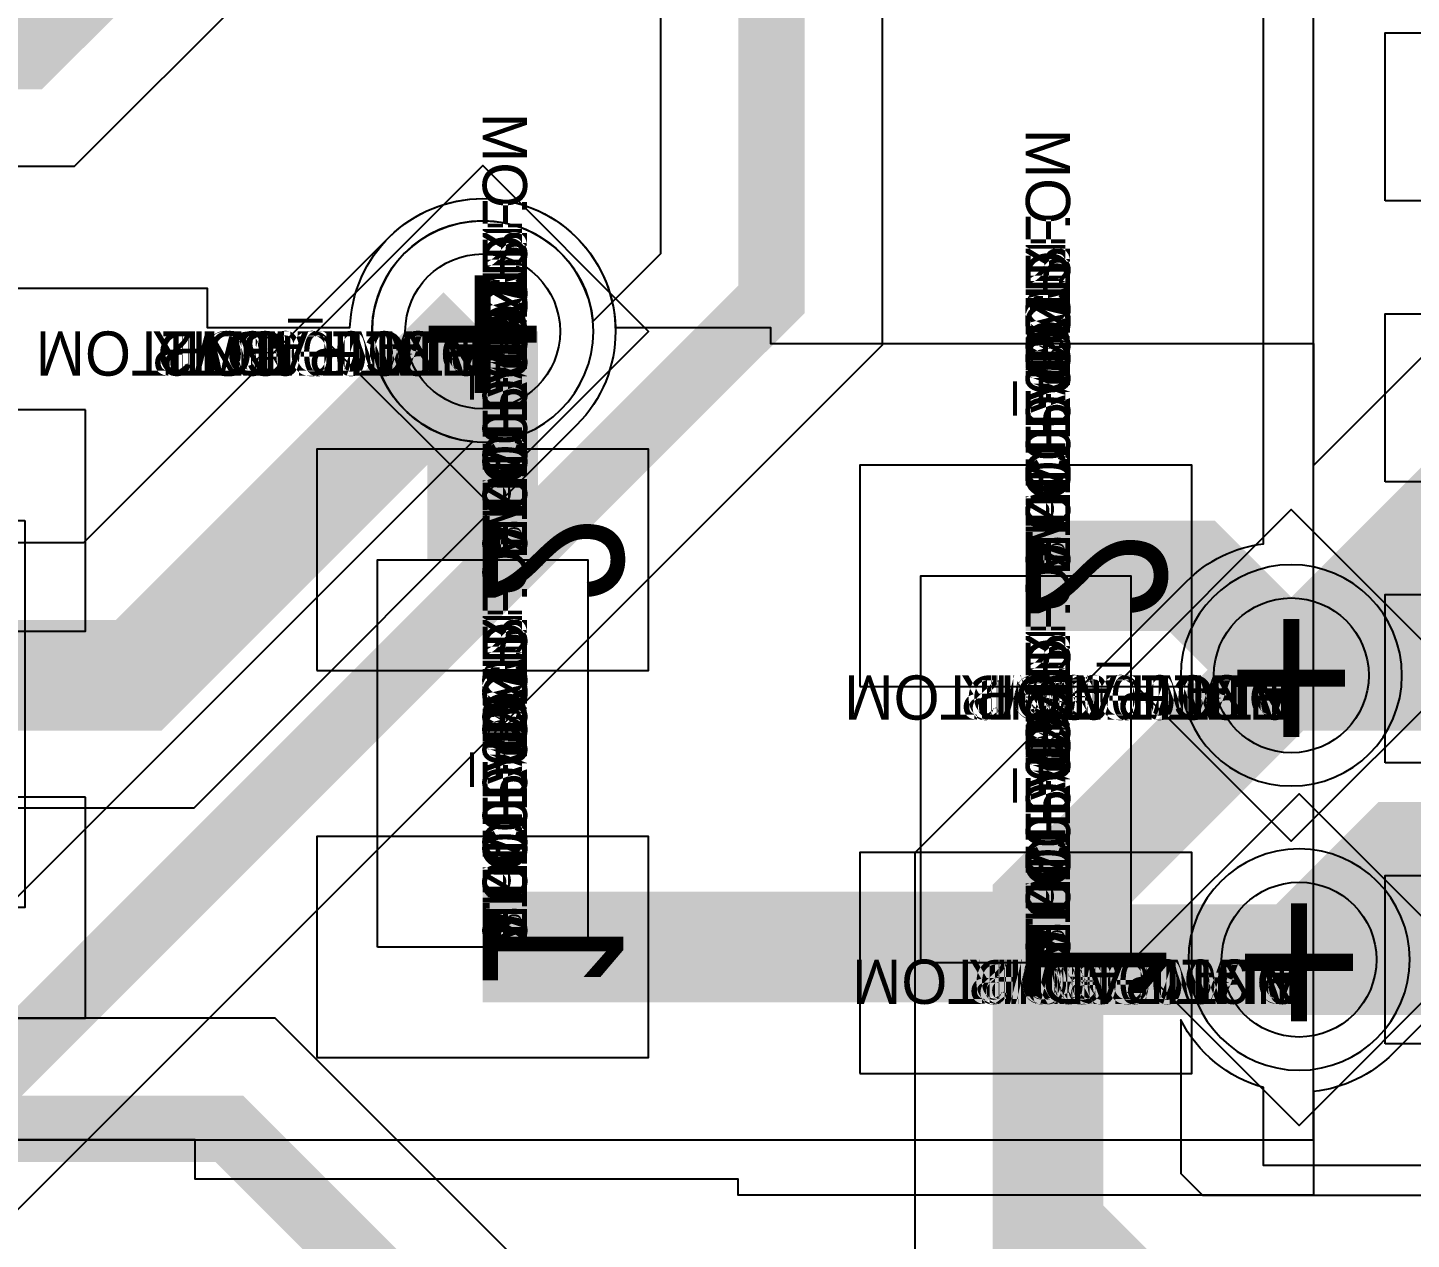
# Model space of a CAD drawing. Extents: x 0 to 323, y 0 to 320.
# Drawn here: x 121.5 to 127.76, y 182.36 to 187.83 of the extents above; entities that cross this region are included whole.
import ezdxf
from ezdxf.enums import TextEntityAlignment as Align

# ---------------------------------------------------------------- set-up
doc = ezdxf.new("R2010")
doc.units = 0
doc.header["$MEASUREMENT"] = 0
doc.layers.get('0').update_dxf_attribs({"linetype": 'CONTINUOUS'})
for name, color, linetype in [('CDN_FIGURES', 7, 'CONTINUOUS'), ('ETCH_BOTTOM', 7, 'CONTINUOUS'), ('ETCH_GND', 3, 'CONTINUOUS'), ('ETCH_INT1', 4, 'CONTINUOUS'), ('ETCH_INT2', 5, 'CONTINUOUS'), ('ETCH_PWR', 6, 'CONTINUOUS'), ('ETCH_TOP', 2, 'CONTINUOUS'), ('MANUFACTURING_NCLEGEND-1-6', 8, 'CONTINUOUS'), ('PACKAGE_GEOMETRY_ASSEMBLY_TOP', 11, 'CONTINUOUS'), ('PACKAGE_GEOMETRY_PIN_NUMBER', 9, 'CONTINUOUS')]:
    doc.layers.add(name, color=color, linetype=linetype)

# ---------------------------------------------------------------- blocks, each defined once
blk = doc.blocks.new('PAD_INFO')
for tag in ['SHAPE_TYPE', 'PAD_HEIGHT', 'PAD_LAYER', 'PAD_TYPE', 'PAD_WIDTH']:
    blk.add_attdef(tag, (0, 0), '', height=0.2)
at = {"flags": 2}
blk.add_attdef('CDN_TYPE', (0, 0), '', height=0.2, dxfattribs=at)
blk = doc.blocks.new('DRILL_INFO')
at = {"flags": 2}
blk.add_attdef('CDN_TYPE', (0, 0), '', height=0.2, dxfattribs=at)
for tag in ['FSHAPE', 'FCHAR', 'DRILL_HEIGHT', 'DIAMETER', 'PLATED', 'DRILL_WIDTH']:
    blk.add_attdef(tag, (0, 0), '', height=0.2)
blk = doc.blocks.new('VIA0700X0300')
at = {"layer": 'ETCH_BOTTOM'}
blk.add_circle((0, 0), 0.35, dxfattribs=at)
at = {"layer": 'ETCH_GND'}
blk.add_circle((0, 0), 0.35, dxfattribs=at)
at = {"layer": 'ETCH_INT1'}
blk.add_circle((0, 0), 0.35, dxfattribs=at)
at = {"layer": 'ETCH_INT2'}
blk.add_circle((0, 0), 0.35, dxfattribs=at)
at = {"layer": 'ETCH_PWR'}
blk.add_circle((0, 0), 0.35, dxfattribs=at)
at = {"layer": 'ETCH_TOP'}
blk.add_circle((0, 0), 0.35, dxfattribs=at)
ref = blk.add_blockref('PAD_INFO', (0, 0))
ref.add_attrib('PAD_LAYER', 'ETCH_TOP', (0, 0), dxfattribs={"height": 0.2})
ref.add_attrib('SHAPE_TYPE', 'NULL', (0, 0), dxfattribs={"height": 0.2})
ref.add_attrib('PAD_TYPE', 'ANTIPAD', (0, 0), dxfattribs={"height": 0.2})
ref.add_attrib('PAD_WIDTH', '0.000000', (0, 0), dxfattribs={"height": 0.2})
ref.add_attrib('PAD_HEIGHT', '0.000000', (0, 0), dxfattribs={"height": 0.2})
ref = blk.add_blockref('PAD_INFO', (0, 0))
ref.add_attrib('PAD_LAYER', 'ETCH_GND', (0, 0), dxfattribs={"height": 0.2})
ref.add_attrib('SHAPE_TYPE', 'NULL', (0, 0), dxfattribs={"height": 0.2})
ref.add_attrib('PAD_TYPE', 'ANTIPAD', (0, 0), dxfattribs={"height": 0.2})
ref.add_attrib('PAD_WIDTH', '0.000000', (0, 0), dxfattribs={"height": 0.2})
ref.add_attrib('PAD_HEIGHT', '0.000000', (0, 0), dxfattribs={"height": 0.2})
ref = blk.add_blockref('PAD_INFO', (0, 0))
ref.add_attrib('PAD_LAYER', 'ETCH_INT1', (0, 0), dxfattribs={"height": 0.2})
ref.add_attrib('SHAPE_TYPE', 'NULL', (0, 0), dxfattribs={"height": 0.2})
ref.add_attrib('PAD_TYPE', 'ANTIPAD', (0, 0), dxfattribs={"height": 0.2})
ref.add_attrib('PAD_WIDTH', '0.000000', (0, 0), dxfattribs={"height": 0.2})
ref.add_attrib('PAD_HEIGHT', '0.000000', (0, 0), dxfattribs={"height": 0.2})
ref = blk.add_blockref('PAD_INFO', (0, 0))
ref.add_attrib('PAD_LAYER', 'ETCH_INT2', (0, 0), dxfattribs={"height": 0.2})
ref.add_attrib('SHAPE_TYPE', 'NULL', (0, 0), dxfattribs={"height": 0.2})
ref.add_attrib('PAD_TYPE', 'ANTIPAD', (0, 0), dxfattribs={"height": 0.2})
ref.add_attrib('PAD_WIDTH', '0.000000', (0, 0), dxfattribs={"height": 0.2})
ref.add_attrib('PAD_HEIGHT', '0.000000', (0, 0), dxfattribs={"height": 0.2})
ref = blk.add_blockref('PAD_INFO', (0, 0))
ref.add_attrib('PAD_LAYER', 'ETCH_PWR', (0, 0), dxfattribs={"height": 0.2})
ref.add_attrib('SHAPE_TYPE', 'NULL', (0, 0), dxfattribs={"height": 0.2})
ref.add_attrib('PAD_TYPE', 'ANTIPAD', (0, 0), dxfattribs={"height": 0.2})
ref.add_attrib('PAD_WIDTH', '0.000000', (0, 0), dxfattribs={"height": 0.2})
ref.add_attrib('PAD_HEIGHT', '0.000000', (0, 0), dxfattribs={"height": 0.2})
ref = blk.add_blockref('PAD_INFO', (0, 0))
ref.add_attrib('PAD_LAYER', 'ETCH_BOTTOM', (0, 0), dxfattribs={"height": 0.2})
ref.add_attrib('SHAPE_TYPE', 'NULL', (0, 0), dxfattribs={"height": 0.2})
ref.add_attrib('PAD_TYPE', 'ANTIPAD', (0, 0), dxfattribs={"height": 0.2})
ref.add_attrib('PAD_WIDTH', '0.000000', (0, 0), dxfattribs={"height": 0.2})
ref.add_attrib('PAD_HEIGHT', '0.000000', (0, 0), dxfattribs={"height": 0.2})
ref = blk.add_blockref('PAD_INFO', (0, 0))
ref.add_attrib('PAD_LAYER', 'ETCH_TOP', (0, 0), dxfattribs={"height": 0.2})
ref.add_attrib('SHAPE_TYPE', 'NULL', (0, 0), dxfattribs={"height": 0.2})
ref.add_attrib('PAD_TYPE', 'THERMAL', (0, 0), dxfattribs={"height": 0.2})
ref.add_attrib('PAD_WIDTH', '0.000000', (0, 0), dxfattribs={"height": 0.2})
ref.add_attrib('PAD_HEIGHT', '0.000000', (0, 0), dxfattribs={"height": 0.2})
ref = blk.add_blockref('PAD_INFO', (0, 0))
ref.add_attrib('PAD_LAYER', 'ETCH_GND', (0, 0), dxfattribs={"height": 0.2})
ref.add_attrib('SHAPE_TYPE', 'NULL', (0, 0), dxfattribs={"height": 0.2})
ref.add_attrib('PAD_TYPE', 'THERMAL', (0, 0), dxfattribs={"height": 0.2})
ref.add_attrib('PAD_WIDTH', '0.000000', (0, 0), dxfattribs={"height": 0.2})
ref.add_attrib('PAD_HEIGHT', '0.000000', (0, 0), dxfattribs={"height": 0.2})
ref = blk.add_blockref('PAD_INFO', (0, 0))
ref.add_attrib('PAD_LAYER', 'ETCH_INT1', (0, 0), dxfattribs={"height": 0.2})
ref.add_attrib('SHAPE_TYPE', 'NULL', (0, 0), dxfattribs={"height": 0.2})
ref.add_attrib('PAD_TYPE', 'THERMAL', (0, 0), dxfattribs={"height": 0.2})
ref.add_attrib('PAD_WIDTH', '0.000000', (0, 0), dxfattribs={"height": 0.2})
ref.add_attrib('PAD_HEIGHT', '0.000000', (0, 0), dxfattribs={"height": 0.2})
ref = blk.add_blockref('PAD_INFO', (0, 0))
ref.add_attrib('PAD_LAYER', 'ETCH_INT2', (0, 0), dxfattribs={"height": 0.2})
ref.add_attrib('SHAPE_TYPE', 'NULL', (0, 0), dxfattribs={"height": 0.2})
ref.add_attrib('PAD_TYPE', 'THERMAL', (0, 0), dxfattribs={"height": 0.2})
ref.add_attrib('PAD_WIDTH', '0.000000', (0, 0), dxfattribs={"height": 0.2})
ref.add_attrib('PAD_HEIGHT', '0.000000', (0, 0), dxfattribs={"height": 0.2})
ref = blk.add_blockref('PAD_INFO', (0, 0))
ref.add_attrib('PAD_LAYER', 'ETCH_PWR', (0, 0), dxfattribs={"height": 0.2})
ref.add_attrib('SHAPE_TYPE', 'NULL', (0, 0), dxfattribs={"height": 0.2})
ref.add_attrib('PAD_TYPE', 'THERMAL', (0, 0), dxfattribs={"height": 0.2})
ref.add_attrib('PAD_WIDTH', '0.000000', (0, 0), dxfattribs={"height": 0.2})
ref.add_attrib('PAD_HEIGHT', '0.000000', (0, 0), dxfattribs={"height": 0.2})
ref = blk.add_blockref('PAD_INFO', (0, 0))
ref.add_attrib('PAD_LAYER', 'ETCH_BOTTOM', (0, 0), dxfattribs={"height": 0.2})
ref.add_attrib('SHAPE_TYPE', 'NULL', (0, 0), dxfattribs={"height": 0.2})
ref.add_attrib('PAD_TYPE', 'THERMAL', (0, 0), dxfattribs={"height": 0.2})
ref.add_attrib('PAD_WIDTH', '0.000000', (0, 0), dxfattribs={"height": 0.2})
ref.add_attrib('PAD_HEIGHT', '0.000000', (0, 0), dxfattribs={"height": 0.2})
ref = blk.add_blockref('PAD_INFO', (0, 0))
ref.add_attrib('PAD_LAYER', 'ETCH_TOP', (0, 0), dxfattribs={"height": 0.2})
ref.add_attrib('SHAPE_TYPE', 'CIRCLE', (0, 0), dxfattribs={"height": 0.2})
ref.add_attrib('PAD_TYPE', 'REGULAR', (0, 0), dxfattribs={"height": 0.2})
ref.add_attrib('PAD_WIDTH', '0.700000', (0, 0), dxfattribs={"height": 0.2})
ref.add_attrib('PAD_HEIGHT', '0.700000', (0, 0), dxfattribs={"height": 0.2})
ref = blk.add_blockref('PAD_INFO', (0, 0))
ref.add_attrib('PAD_LAYER', 'ETCH_GND', (0, 0), dxfattribs={"height": 0.2})
ref.add_attrib('SHAPE_TYPE', 'CIRCLE', (0, 0), dxfattribs={"height": 0.2})
ref.add_attrib('PAD_TYPE', 'REGULAR', (0, 0), dxfattribs={"height": 0.2})
ref.add_attrib('PAD_WIDTH', '0.700000', (0, 0), dxfattribs={"height": 0.2})
ref.add_attrib('PAD_HEIGHT', '0.700000', (0, 0), dxfattribs={"height": 0.2})
ref = blk.add_blockref('PAD_INFO', (0, 0))
ref.add_attrib('PAD_LAYER', 'ETCH_INT1', (0, 0), dxfattribs={"height": 0.2})
ref.add_attrib('SHAPE_TYPE', 'CIRCLE', (0, 0), dxfattribs={"height": 0.2})
ref.add_attrib('PAD_TYPE', 'REGULAR', (0, 0), dxfattribs={"height": 0.2})
ref.add_attrib('PAD_WIDTH', '0.700000', (0, 0), dxfattribs={"height": 0.2})
ref.add_attrib('PAD_HEIGHT', '0.700000', (0, 0), dxfattribs={"height": 0.2})
ref = blk.add_blockref('PAD_INFO', (0, 0))
ref.add_attrib('PAD_LAYER', 'ETCH_INT2', (0, 0), dxfattribs={"height": 0.2})
ref.add_attrib('SHAPE_TYPE', 'CIRCLE', (0, 0), dxfattribs={"height": 0.2})
ref.add_attrib('PAD_TYPE', 'REGULAR', (0, 0), dxfattribs={"height": 0.2})
ref.add_attrib('PAD_WIDTH', '0.700000', (0, 0), dxfattribs={"height": 0.2})
ref.add_attrib('PAD_HEIGHT', '0.700000', (0, 0), dxfattribs={"height": 0.2})
ref = blk.add_blockref('PAD_INFO', (0, 0))
ref.add_attrib('PAD_LAYER', 'ETCH_PWR', (0, 0), dxfattribs={"height": 0.2})
ref.add_attrib('SHAPE_TYPE', 'CIRCLE', (0, 0), dxfattribs={"height": 0.2})
ref.add_attrib('PAD_TYPE', 'REGULAR', (0, 0), dxfattribs={"height": 0.2})
ref.add_attrib('PAD_WIDTH', '0.700000', (0, 0), dxfattribs={"height": 0.2})
ref.add_attrib('PAD_HEIGHT', '0.700000', (0, 0), dxfattribs={"height": 0.2})
ref = blk.add_blockref('PAD_INFO', (0, 0))
ref.add_attrib('PAD_LAYER', 'ETCH_BOTTOM', (0, 0), dxfattribs={"height": 0.2})
ref.add_attrib('SHAPE_TYPE', 'CIRCLE', (0, 0), dxfattribs={"height": 0.2})
ref.add_attrib('PAD_TYPE', 'REGULAR', (0, 0), dxfattribs={"height": 0.2})
ref.add_attrib('PAD_WIDTH', '0.700000', (0, 0), dxfattribs={"height": 0.2})
ref.add_attrib('PAD_HEIGHT', '0.700000', (0, 0), dxfattribs={"height": 0.2})
ref = blk.add_blockref('DRILL_INFO', (0, 0))
ref.add_attrib('DIAMETER', '0.300000', (0, 0), dxfattribs={"height": 0.2})
ref.add_attrib('PLATED', 'PLATED', (0, 0), dxfattribs={"height": 0.2})
ref.add_attrib('FSHAPE', 'DIAMOND', (0, 0), dxfattribs={"height": 0.2})
ref.add_attrib('FCHAR', '+', (0, 0), dxfattribs={"height": 0.2})
ref.add_attrib('DRILL_WIDTH', '1.500000', (0, 0), dxfattribs={"height": 0.2})
ref.add_attrib('DRILL_HEIGHT', '1.500000', (0, 0), dxfattribs={"height": 0.2})
for tag in ['CDN_TYPE', 'PIN']:
    blk.add_attdef(tag, (0, 0), '', height=0.2)
at = {"flags": 2}
for tag in ['PSTKNAME', 'BBV']:
    blk.add_attdef(tag, (0, 0), '', height=0.2, dxfattribs=at)
blk = doc.blocks.new('FIGURE_DIAMOND')
at = {"layer": 'CDN_FIGURES'}
blk.add_lwpolyline([(-0.5, 0), (0, 0.5), (0.5, 0), (0, -0.5)], close=True, dxfattribs=at)
blk = doc.blocks.new('RC1000X1500TS')
at = {"layer": 'ETCH_TOP'}
blk.add_lwpolyline([(-0.5, -0.75), (-0.5, 0.75), (0.5, 0.75), (0.5, -0.75)], close=True, dxfattribs=at)
ref = blk.add_blockref('PAD_INFO', (0, 0))
ref.add_attrib('PAD_LAYER', 'ETCH_TOP', (0, 0), dxfattribs={"height": 0.2})
ref.add_attrib('SHAPE_TYPE', 'NULL', (0, 0), dxfattribs={"height": 0.2})
ref.add_attrib('PAD_TYPE', 'ANTIPAD', (0, 0), dxfattribs={"height": 0.2})
ref.add_attrib('PAD_WIDTH', '0.000000', (0, 0), dxfattribs={"height": 0.2})
ref.add_attrib('PAD_HEIGHT', '0.000000', (0, 0), dxfattribs={"height": 0.2})
ref = blk.add_blockref('PAD_INFO', (0, 0))
ref.add_attrib('PAD_LAYER', 'ETCH_GND', (0, 0), dxfattribs={"height": 0.2})
ref.add_attrib('SHAPE_TYPE', 'NULL', (0, 0), dxfattribs={"height": 0.2})
ref.add_attrib('PAD_TYPE', 'ANTIPAD', (0, 0), dxfattribs={"height": 0.2})
ref.add_attrib('PAD_WIDTH', '0.000000', (0, 0), dxfattribs={"height": 0.2})
ref.add_attrib('PAD_HEIGHT', '0.000000', (0, 0), dxfattribs={"height": 0.2})
ref = blk.add_blockref('PAD_INFO', (0, 0))
ref.add_attrib('PAD_LAYER', 'ETCH_INT1', (0, 0), dxfattribs={"height": 0.2})
ref.add_attrib('SHAPE_TYPE', 'NULL', (0, 0), dxfattribs={"height": 0.2})
ref.add_attrib('PAD_TYPE', 'ANTIPAD', (0, 0), dxfattribs={"height": 0.2})
ref.add_attrib('PAD_WIDTH', '0.000000', (0, 0), dxfattribs={"height": 0.2})
ref.add_attrib('PAD_HEIGHT', '0.000000', (0, 0), dxfattribs={"height": 0.2})
ref = blk.add_blockref('PAD_INFO', (0, 0))
ref.add_attrib('PAD_LAYER', 'ETCH_INT2', (0, 0), dxfattribs={"height": 0.2})
ref.add_attrib('SHAPE_TYPE', 'NULL', (0, 0), dxfattribs={"height": 0.2})
ref.add_attrib('PAD_TYPE', 'ANTIPAD', (0, 0), dxfattribs={"height": 0.2})
ref.add_attrib('PAD_WIDTH', '0.000000', (0, 0), dxfattribs={"height": 0.2})
ref.add_attrib('PAD_HEIGHT', '0.000000', (0, 0), dxfattribs={"height": 0.2})
ref = blk.add_blockref('PAD_INFO', (0, 0))
ref.add_attrib('PAD_LAYER', 'ETCH_PWR', (0, 0), dxfattribs={"height": 0.2})
ref.add_attrib('SHAPE_TYPE', 'NULL', (0, 0), dxfattribs={"height": 0.2})
ref.add_attrib('PAD_TYPE', 'ANTIPAD', (0, 0), dxfattribs={"height": 0.2})
ref.add_attrib('PAD_WIDTH', '0.000000', (0, 0), dxfattribs={"height": 0.2})
ref.add_attrib('PAD_HEIGHT', '0.000000', (0, 0), dxfattribs={"height": 0.2})
ref = blk.add_blockref('PAD_INFO', (0, 0))
ref.add_attrib('PAD_LAYER', 'ETCH_BOTTOM', (0, 0), dxfattribs={"height": 0.2})
ref.add_attrib('SHAPE_TYPE', 'NULL', (0, 0), dxfattribs={"height": 0.2})
ref.add_attrib('PAD_TYPE', 'ANTIPAD', (0, 0), dxfattribs={"height": 0.2})
ref.add_attrib('PAD_WIDTH', '0.000000', (0, 0), dxfattribs={"height": 0.2})
ref.add_attrib('PAD_HEIGHT', '0.000000', (0, 0), dxfattribs={"height": 0.2})
ref = blk.add_blockref('PAD_INFO', (0, 0))
ref.add_attrib('PAD_LAYER', 'ETCH_TOP', (0, 0), dxfattribs={"height": 0.2})
ref.add_attrib('SHAPE_TYPE', 'NULL', (0, 0), dxfattribs={"height": 0.2})
ref.add_attrib('PAD_TYPE', 'THERMAL', (0, 0), dxfattribs={"height": 0.2})
ref.add_attrib('PAD_WIDTH', '0.000000', (0, 0), dxfattribs={"height": 0.2})
ref.add_attrib('PAD_HEIGHT', '0.000000', (0, 0), dxfattribs={"height": 0.2})
ref = blk.add_blockref('PAD_INFO', (0, 0))
ref.add_attrib('PAD_LAYER', 'ETCH_GND', (0, 0), dxfattribs={"height": 0.2})
ref.add_attrib('SHAPE_TYPE', 'NULL', (0, 0), dxfattribs={"height": 0.2})
ref.add_attrib('PAD_TYPE', 'THERMAL', (0, 0), dxfattribs={"height": 0.2})
ref.add_attrib('PAD_WIDTH', '0.000000', (0, 0), dxfattribs={"height": 0.2})
ref.add_attrib('PAD_HEIGHT', '0.000000', (0, 0), dxfattribs={"height": 0.2})
ref = blk.add_blockref('PAD_INFO', (0, 0))
ref.add_attrib('PAD_LAYER', 'ETCH_INT1', (0, 0), dxfattribs={"height": 0.2})
ref.add_attrib('SHAPE_TYPE', 'NULL', (0, 0), dxfattribs={"height": 0.2})
ref.add_attrib('PAD_TYPE', 'THERMAL', (0, 0), dxfattribs={"height": 0.2})
ref.add_attrib('PAD_WIDTH', '0.000000', (0, 0), dxfattribs={"height": 0.2})
ref.add_attrib('PAD_HEIGHT', '0.000000', (0, 0), dxfattribs={"height": 0.2})
ref = blk.add_blockref('PAD_INFO', (0, 0))
ref.add_attrib('PAD_LAYER', 'ETCH_INT2', (0, 0), dxfattribs={"height": 0.2})
ref.add_attrib('SHAPE_TYPE', 'NULL', (0, 0), dxfattribs={"height": 0.2})
ref.add_attrib('PAD_TYPE', 'THERMAL', (0, 0), dxfattribs={"height": 0.2})
ref.add_attrib('PAD_WIDTH', '0.000000', (0, 0), dxfattribs={"height": 0.2})
ref.add_attrib('PAD_HEIGHT', '0.000000', (0, 0), dxfattribs={"height": 0.2})
ref = blk.add_blockref('PAD_INFO', (0, 0))
ref.add_attrib('PAD_LAYER', 'ETCH_PWR', (0, 0), dxfattribs={"height": 0.2})
ref.add_attrib('SHAPE_TYPE', 'NULL', (0, 0), dxfattribs={"height": 0.2})
ref.add_attrib('PAD_TYPE', 'THERMAL', (0, 0), dxfattribs={"height": 0.2})
ref.add_attrib('PAD_WIDTH', '0.000000', (0, 0), dxfattribs={"height": 0.2})
ref.add_attrib('PAD_HEIGHT', '0.000000', (0, 0), dxfattribs={"height": 0.2})
ref = blk.add_blockref('PAD_INFO', (0, 0))
ref.add_attrib('PAD_LAYER', 'ETCH_BOTTOM', (0, 0), dxfattribs={"height": 0.2})
ref.add_attrib('SHAPE_TYPE', 'NULL', (0, 0), dxfattribs={"height": 0.2})
ref.add_attrib('PAD_TYPE', 'THERMAL', (0, 0), dxfattribs={"height": 0.2})
ref.add_attrib('PAD_WIDTH', '0.000000', (0, 0), dxfattribs={"height": 0.2})
ref.add_attrib('PAD_HEIGHT', '0.000000', (0, 0), dxfattribs={"height": 0.2})
ref = blk.add_blockref('PAD_INFO', (0, 0))
ref.add_attrib('PAD_LAYER', 'ETCH_GND', (0, 0), dxfattribs={"height": 0.2})
ref.add_attrib('SHAPE_TYPE', 'NULL', (0, 0), dxfattribs={"height": 0.2})
ref.add_attrib('PAD_TYPE', 'REGULAR', (0, 0), dxfattribs={"height": 0.2})
ref.add_attrib('PAD_WIDTH', '0.000000', (0, 0), dxfattribs={"height": 0.2})
ref.add_attrib('PAD_HEIGHT', '0.000000', (0, 0), dxfattribs={"height": 0.2})
ref = blk.add_blockref('PAD_INFO', (0, 0))
ref.add_attrib('PAD_LAYER', 'ETCH_INT1', (0, 0), dxfattribs={"height": 0.2})
ref.add_attrib('SHAPE_TYPE', 'NULL', (0, 0), dxfattribs={"height": 0.2})
ref.add_attrib('PAD_TYPE', 'REGULAR', (0, 0), dxfattribs={"height": 0.2})
ref.add_attrib('PAD_WIDTH', '0.000000', (0, 0), dxfattribs={"height": 0.2})
ref.add_attrib('PAD_HEIGHT', '0.000000', (0, 0), dxfattribs={"height": 0.2})
ref = blk.add_blockref('PAD_INFO', (0, 0))
ref.add_attrib('PAD_LAYER', 'ETCH_INT2', (0, 0), dxfattribs={"height": 0.2})
ref.add_attrib('SHAPE_TYPE', 'NULL', (0, 0), dxfattribs={"height": 0.2})
ref.add_attrib('PAD_TYPE', 'REGULAR', (0, 0), dxfattribs={"height": 0.2})
ref.add_attrib('PAD_WIDTH', '0.000000', (0, 0), dxfattribs={"height": 0.2})
ref.add_attrib('PAD_HEIGHT', '0.000000', (0, 0), dxfattribs={"height": 0.2})
ref = blk.add_blockref('PAD_INFO', (0, 0))
ref.add_attrib('PAD_LAYER', 'ETCH_PWR', (0, 0), dxfattribs={"height": 0.2})
ref.add_attrib('SHAPE_TYPE', 'NULL', (0, 0), dxfattribs={"height": 0.2})
ref.add_attrib('PAD_TYPE', 'REGULAR', (0, 0), dxfattribs={"height": 0.2})
ref.add_attrib('PAD_WIDTH', '0.000000', (0, 0), dxfattribs={"height": 0.2})
ref.add_attrib('PAD_HEIGHT', '0.000000', (0, 0), dxfattribs={"height": 0.2})
ref = blk.add_blockref('PAD_INFO', (0, 0))
ref.add_attrib('PAD_LAYER', 'ETCH_BOTTOM', (0, 0), dxfattribs={"height": 0.2})
ref.add_attrib('SHAPE_TYPE', 'NULL', (0, 0), dxfattribs={"height": 0.2})
ref.add_attrib('PAD_TYPE', 'REGULAR', (0, 0), dxfattribs={"height": 0.2})
ref.add_attrib('PAD_WIDTH', '0.000000', (0, 0), dxfattribs={"height": 0.2})
ref.add_attrib('PAD_HEIGHT', '0.000000', (0, 0), dxfattribs={"height": 0.2})
ref = blk.add_blockref('DRILL_INFO', (0, 0))
ref.add_attrib('DIAMETER', '0.000000', (0, 0), dxfattribs={"height": 0.2})
ref.add_attrib('PLATED', 'PLATED', (0, 0), dxfattribs={"height": 0.2})
ref.add_attrib('FSHAPE', 'NULL', (0, 0), dxfattribs={"height": 0.2})
ref.add_attrib('DRILL_WIDTH', '0.000000', (0, 0), dxfattribs={"height": 0.2})
ref.add_attrib('DRILL_HEIGHT', '0.000000', (0, 0), dxfattribs={"height": 0.2})
ref = blk.add_blockref('PAD_INFO', (0, 0))
ref.add_attrib('PAD_LAYER', 'ETCH_TOP', (0, 0), dxfattribs={"height": 0.2})
ref.add_attrib('SHAPE_TYPE', 'RECTANGLE', (0, 0), dxfattribs={"height": 0.2})
ref.add_attrib('PAD_TYPE', 'REGULAR', (0, 0), dxfattribs={"height": 0.2})
ref.add_attrib('PAD_WIDTH', '1.000000', (0, 0), dxfattribs={"height": 0.2})
ref.add_attrib('PAD_HEIGHT', '1.500000', (0, 0), dxfattribs={"height": 0.2})
for tag in ['CDN_TYPE', 'PIN']:
    blk.add_attdef(tag, (0, 0), '', height=0.2)
at = {"flags": 2}
for tag in ['PSTKNAME', 'BBV']:
    blk.add_attdef(tag, (0, 0), '', height=0.2, dxfattribs=at)
blk = doc.blocks.new('F56')
at = {"layer": 'PACKAGE_GEOMETRY_ASSEMBLY_TOP'}
blk.add_lwpolyline([(0, -0.475), (1.75, -0.475), (1.75, 0.475), (0, 0.475)], close=True, dxfattribs=at)
at = {"layer": 'ETCH_TOP'}
ref = blk.add_blockref('RC1000X1500TS', (0, 0), dxfattribs=at)
ref.add_attrib('CDN_TYPE', 'PIN', (0, 0), dxfattribs={"height": 0.2})
ref.add_attrib('PIN', '1', (0, 0), dxfattribs={"height": 0.2})
ref = blk.add_blockref('RC1000X1500TS', (1.75, 0), dxfattribs=at)
ref.add_attrib('CDN_TYPE', 'PIN', (0, 0), dxfattribs={"height": 0.2})
ref.add_attrib('PIN', '2', (0, 0), dxfattribs={"height": 0.2})
at = {"flags": 2}
for tag in ['SYMBOL_TYPE', 'CDN_TYPE', 'REFDES']:
    blk.add_attdef(tag, (0, 0), '', height=0.2, dxfattribs=at)
blk = doc.blocks.new('RC1250X0760TS')
at = {"layer": 'ETCH_TOP'}
blk.add_lwpolyline([(-0.625, -0.38), (-0.625, 0.38), (0.625, 0.38), (0.625, -0.38)], close=True, dxfattribs=at)
ref = blk.add_blockref('PAD_INFO', (0, 0))
ref.add_attrib('PAD_LAYER', 'ETCH_TOP', (0, 0), dxfattribs={"height": 0.2})
ref.add_attrib('SHAPE_TYPE', 'NULL', (0, 0), dxfattribs={"height": 0.2})
ref.add_attrib('PAD_TYPE', 'ANTIPAD', (0, 0), dxfattribs={"height": 0.2})
ref.add_attrib('PAD_WIDTH', '0.000000', (0, 0), dxfattribs={"height": 0.2})
ref.add_attrib('PAD_HEIGHT', '0.000000', (0, 0), dxfattribs={"height": 0.2})
ref = blk.add_blockref('PAD_INFO', (0, 0))
ref.add_attrib('PAD_LAYER', 'ETCH_GND', (0, 0), dxfattribs={"height": 0.2})
ref.add_attrib('SHAPE_TYPE', 'NULL', (0, 0), dxfattribs={"height": 0.2})
ref.add_attrib('PAD_TYPE', 'ANTIPAD', (0, 0), dxfattribs={"height": 0.2})
ref.add_attrib('PAD_WIDTH', '0.000000', (0, 0), dxfattribs={"height": 0.2})
ref.add_attrib('PAD_HEIGHT', '0.000000', (0, 0), dxfattribs={"height": 0.2})
ref = blk.add_blockref('PAD_INFO', (0, 0))
ref.add_attrib('PAD_LAYER', 'ETCH_INT1', (0, 0), dxfattribs={"height": 0.2})
ref.add_attrib('SHAPE_TYPE', 'NULL', (0, 0), dxfattribs={"height": 0.2})
ref.add_attrib('PAD_TYPE', 'ANTIPAD', (0, 0), dxfattribs={"height": 0.2})
ref.add_attrib('PAD_WIDTH', '0.000000', (0, 0), dxfattribs={"height": 0.2})
ref.add_attrib('PAD_HEIGHT', '0.000000', (0, 0), dxfattribs={"height": 0.2})
ref = blk.add_blockref('PAD_INFO', (0, 0))
ref.add_attrib('PAD_LAYER', 'ETCH_INT2', (0, 0), dxfattribs={"height": 0.2})
ref.add_attrib('SHAPE_TYPE', 'NULL', (0, 0), dxfattribs={"height": 0.2})
ref.add_attrib('PAD_TYPE', 'ANTIPAD', (0, 0), dxfattribs={"height": 0.2})
ref.add_attrib('PAD_WIDTH', '0.000000', (0, 0), dxfattribs={"height": 0.2})
ref.add_attrib('PAD_HEIGHT', '0.000000', (0, 0), dxfattribs={"height": 0.2})
ref = blk.add_blockref('PAD_INFO', (0, 0))
ref.add_attrib('PAD_LAYER', 'ETCH_PWR', (0, 0), dxfattribs={"height": 0.2})
ref.add_attrib('SHAPE_TYPE', 'NULL', (0, 0), dxfattribs={"height": 0.2})
ref.add_attrib('PAD_TYPE', 'ANTIPAD', (0, 0), dxfattribs={"height": 0.2})
ref.add_attrib('PAD_WIDTH', '0.000000', (0, 0), dxfattribs={"height": 0.2})
ref.add_attrib('PAD_HEIGHT', '0.000000', (0, 0), dxfattribs={"height": 0.2})
ref = blk.add_blockref('PAD_INFO', (0, 0))
ref.add_attrib('PAD_LAYER', 'ETCH_BOTTOM', (0, 0), dxfattribs={"height": 0.2})
ref.add_attrib('SHAPE_TYPE', 'NULL', (0, 0), dxfattribs={"height": 0.2})
ref.add_attrib('PAD_TYPE', 'ANTIPAD', (0, 0), dxfattribs={"height": 0.2})
ref.add_attrib('PAD_WIDTH', '0.000000', (0, 0), dxfattribs={"height": 0.2})
ref.add_attrib('PAD_HEIGHT', '0.000000', (0, 0), dxfattribs={"height": 0.2})
ref = blk.add_blockref('PAD_INFO', (0, 0))
ref.add_attrib('PAD_LAYER', 'ETCH_TOP', (0, 0), dxfattribs={"height": 0.2})
ref.add_attrib('SHAPE_TYPE', 'NULL', (0, 0), dxfattribs={"height": 0.2})
ref.add_attrib('PAD_TYPE', 'THERMAL', (0, 0), dxfattribs={"height": 0.2})
ref.add_attrib('PAD_WIDTH', '0.000000', (0, 0), dxfattribs={"height": 0.2})
ref.add_attrib('PAD_HEIGHT', '0.000000', (0, 0), dxfattribs={"height": 0.2})
ref = blk.add_blockref('PAD_INFO', (0, 0))
ref.add_attrib('PAD_LAYER', 'ETCH_GND', (0, 0), dxfattribs={"height": 0.2})
ref.add_attrib('SHAPE_TYPE', 'NULL', (0, 0), dxfattribs={"height": 0.2})
ref.add_attrib('PAD_TYPE', 'THERMAL', (0, 0), dxfattribs={"height": 0.2})
ref.add_attrib('PAD_WIDTH', '0.000000', (0, 0), dxfattribs={"height": 0.2})
ref.add_attrib('PAD_HEIGHT', '0.000000', (0, 0), dxfattribs={"height": 0.2})
ref = blk.add_blockref('PAD_INFO', (0, 0))
ref.add_attrib('PAD_LAYER', 'ETCH_INT1', (0, 0), dxfattribs={"height": 0.2})
ref.add_attrib('SHAPE_TYPE', 'NULL', (0, 0), dxfattribs={"height": 0.2})
ref.add_attrib('PAD_TYPE', 'THERMAL', (0, 0), dxfattribs={"height": 0.2})
ref.add_attrib('PAD_WIDTH', '0.000000', (0, 0), dxfattribs={"height": 0.2})
ref.add_attrib('PAD_HEIGHT', '0.000000', (0, 0), dxfattribs={"height": 0.2})
ref = blk.add_blockref('PAD_INFO', (0, 0))
ref.add_attrib('PAD_LAYER', 'ETCH_INT2', (0, 0), dxfattribs={"height": 0.2})
ref.add_attrib('SHAPE_TYPE', 'NULL', (0, 0), dxfattribs={"height": 0.2})
ref.add_attrib('PAD_TYPE', 'THERMAL', (0, 0), dxfattribs={"height": 0.2})
ref.add_attrib('PAD_WIDTH', '0.000000', (0, 0), dxfattribs={"height": 0.2})
ref.add_attrib('PAD_HEIGHT', '0.000000', (0, 0), dxfattribs={"height": 0.2})
ref = blk.add_blockref('PAD_INFO', (0, 0))
ref.add_attrib('PAD_LAYER', 'ETCH_PWR', (0, 0), dxfattribs={"height": 0.2})
ref.add_attrib('SHAPE_TYPE', 'NULL', (0, 0), dxfattribs={"height": 0.2})
ref.add_attrib('PAD_TYPE', 'THERMAL', (0, 0), dxfattribs={"height": 0.2})
ref.add_attrib('PAD_WIDTH', '0.000000', (0, 0), dxfattribs={"height": 0.2})
ref.add_attrib('PAD_HEIGHT', '0.000000', (0, 0), dxfattribs={"height": 0.2})
ref = blk.add_blockref('PAD_INFO', (0, 0))
ref.add_attrib('PAD_LAYER', 'ETCH_BOTTOM', (0, 0), dxfattribs={"height": 0.2})
ref.add_attrib('SHAPE_TYPE', 'NULL', (0, 0), dxfattribs={"height": 0.2})
ref.add_attrib('PAD_TYPE', 'THERMAL', (0, 0), dxfattribs={"height": 0.2})
ref.add_attrib('PAD_WIDTH', '0.000000', (0, 0), dxfattribs={"height": 0.2})
ref.add_attrib('PAD_HEIGHT', '0.000000', (0, 0), dxfattribs={"height": 0.2})
ref = blk.add_blockref('PAD_INFO', (0, 0))
ref.add_attrib('PAD_LAYER', 'ETCH_TOP', (0, 0), dxfattribs={"height": 0.2})
ref.add_attrib('SHAPE_TYPE', 'RECTANGLE', (0, 0), dxfattribs={"height": 0.2})
ref.add_attrib('PAD_TYPE', 'REGULAR', (0, 0), dxfattribs={"height": 0.2})
ref.add_attrib('PAD_WIDTH', '1.250000', (0, 0), dxfattribs={"height": 0.2})
ref.add_attrib('PAD_HEIGHT', '0.760000', (0, 0), dxfattribs={"height": 0.2})
ref = blk.add_blockref('PAD_INFO', (0, 0))
ref.add_attrib('PAD_LAYER', 'ETCH_GND', (0, 0), dxfattribs={"height": 0.2})
ref.add_attrib('SHAPE_TYPE', 'NULL', (0, 0), dxfattribs={"height": 0.2})
ref.add_attrib('PAD_TYPE', 'REGULAR', (0, 0), dxfattribs={"height": 0.2})
ref.add_attrib('PAD_WIDTH', '0.000000', (0, 0), dxfattribs={"height": 0.2})
ref.add_attrib('PAD_HEIGHT', '0.000000', (0, 0), dxfattribs={"height": 0.2})
ref = blk.add_blockref('PAD_INFO', (0, 0))
ref.add_attrib('PAD_LAYER', 'ETCH_INT1', (0, 0), dxfattribs={"height": 0.2})
ref.add_attrib('SHAPE_TYPE', 'NULL', (0, 0), dxfattribs={"height": 0.2})
ref.add_attrib('PAD_TYPE', 'REGULAR', (0, 0), dxfattribs={"height": 0.2})
ref.add_attrib('PAD_WIDTH', '0.000000', (0, 0), dxfattribs={"height": 0.2})
ref.add_attrib('PAD_HEIGHT', '0.000000', (0, 0), dxfattribs={"height": 0.2})
ref = blk.add_blockref('PAD_INFO', (0, 0))
ref.add_attrib('PAD_LAYER', 'ETCH_INT2', (0, 0), dxfattribs={"height": 0.2})
ref.add_attrib('SHAPE_TYPE', 'NULL', (0, 0), dxfattribs={"height": 0.2})
ref.add_attrib('PAD_TYPE', 'REGULAR', (0, 0), dxfattribs={"height": 0.2})
ref.add_attrib('PAD_WIDTH', '0.000000', (0, 0), dxfattribs={"height": 0.2})
ref.add_attrib('PAD_HEIGHT', '0.000000', (0, 0), dxfattribs={"height": 0.2})
ref = blk.add_blockref('PAD_INFO', (0, 0))
ref.add_attrib('PAD_LAYER', 'ETCH_PWR', (0, 0), dxfattribs={"height": 0.2})
ref.add_attrib('SHAPE_TYPE', 'NULL', (0, 0), dxfattribs={"height": 0.2})
ref.add_attrib('PAD_TYPE', 'REGULAR', (0, 0), dxfattribs={"height": 0.2})
ref.add_attrib('PAD_WIDTH', '0.000000', (0, 0), dxfattribs={"height": 0.2})
ref.add_attrib('PAD_HEIGHT', '0.000000', (0, 0), dxfattribs={"height": 0.2})
ref = blk.add_blockref('PAD_INFO', (0, 0))
ref.add_attrib('PAD_LAYER', 'ETCH_BOTTOM', (0, 0), dxfattribs={"height": 0.2})
ref.add_attrib('SHAPE_TYPE', 'NULL', (0, 0), dxfattribs={"height": 0.2})
ref.add_attrib('PAD_TYPE', 'REGULAR', (0, 0), dxfattribs={"height": 0.2})
ref.add_attrib('PAD_WIDTH', '0.000000', (0, 0), dxfattribs={"height": 0.2})
ref.add_attrib('PAD_HEIGHT', '0.000000', (0, 0), dxfattribs={"height": 0.2})
ref = blk.add_blockref('DRILL_INFO', (0, 0))
ref.add_attrib('DIAMETER', '0.000000', (0, 0), dxfattribs={"height": 0.2})
ref.add_attrib('PLATED', 'PLATED', (0, 0), dxfattribs={"height": 0.2})
ref.add_attrib('FSHAPE', 'NULL', (0, 0), dxfattribs={"height": 0.2})
ref.add_attrib('DRILL_WIDTH', '0.000000', (0, 0), dxfattribs={"height": 0.2})
ref.add_attrib('DRILL_HEIGHT', '0.000000', (0, 0), dxfattribs={"height": 0.2})
for tag in ['CDN_TYPE', 'PIN']:
    blk.add_attdef(tag, (0, 0), '', height=0.2)
at = {"flags": 2}
for tag in ['PSTKNAME', 'BBV']:
    blk.add_attdef(tag, (0, 0), '', height=0.2, dxfattribs=at)
blk = doc.blocks.new('SO-24W')
at = {"layer": 'PACKAGE_GEOMETRY_ASSEMBLY_TOP'}
blk.add_lwpolyline([(-3.8, -7.8), (3.8, -7.8), (3.8, 7.8), (-3.8, 7.8)], close=True, dxfattribs=at)
at = {"layer": 'ETCH_TOP'}
ref = blk.add_blockref('RC1250X0760TS', (-4.75, -6.985), dxfattribs=at)
ref.add_attrib('CDN_TYPE', 'PIN', (0, 0), dxfattribs={"height": 0.2})
ref.add_attrib('PIN', '12', (0, 0), dxfattribs={"height": 0.2})
ref = blk.add_blockref('RC1250X0760TS', (-4.75, -4.445), dxfattribs=at)
ref.add_attrib('CDN_TYPE', 'PIN', (0, 0), dxfattribs={"height": 0.2})
ref.add_attrib('PIN', '10', (0, 0), dxfattribs={"height": 0.2})
ref = blk.add_blockref('RC1250X0760TS', (-4.75, -3.175), dxfattribs=at)
ref.add_attrib('CDN_TYPE', 'PIN', (0, 0), dxfattribs={"height": 0.2})
ref.add_attrib('PIN', '9', (0, 0), dxfattribs={"height": 0.2})
ref = blk.add_blockref('RC1250X0760TS', (-4.75, -5.715), dxfattribs=at)
ref.add_attrib('CDN_TYPE', 'PIN', (0, 0), dxfattribs={"height": 0.2})
ref.add_attrib('PIN', '11', (0, 0), dxfattribs={"height": 0.2})
for p in [(4.75, -3.175), (4.75, -6.985), (4.75, -4.445), (4.75, -5.715)]:
    blk.add_blockref('RC1250X0760TS', p, dxfattribs=at)
at = {"flags": 2}
for tag in ['SYMBOL_TYPE', 'CDN_TYPE', 'REFDES']:
    blk.add_attdef(tag, (0, 0), '', height=0.2, dxfattribs=at)

msp = doc.modelspace()

# ---------------------------------------------------------------- linework, layer by layer
at = {"layer": 'ETCH_BOTTOM'}
for points, format in [([(119.7125, 192.6556), (122.9125, 192.6556, -1), (124.1127, 192.6556), (124.8127, 192.6556), (124.8127, 192.4056), (127.3127, 192.4056), (127.3127, 191.8396, -0.943127), (127.3127, 190.6414), (127.3127, 188.5554), (126.5418, 188.5554, -0.755811), (125.4834, 188.5554), (124.7125, 188.5554), (124.7125, 188.8054), (123.3112, 188.8054), (121.7112, 187.2054), (120.2599, 187.2054)], "xyb"), ([(123.5126, 189.8555, 0.5, 0.5, 0), (121.4626, 187.8055, 0.5, 0.5, 0), (120.0113, 187.8055, 0.5, 0.5, 0), (119.0626, 186.8568, 0.5, 0.5, 0), (119.0626, 184.5055, 0.5, 0.5, 0), (119.8276, 183.7405, 0.5, 0.5, 0), (119.8276, 183.6205, 0.5, 0.5, 0)], "xyseb"), ([(120.0524, 186.6556), (122.3127, 186.6556), (122.3127, 186.4776), (122.9577, 186.4776, -0.971901), (124.1575, 186.4776), (124.8577, 186.4776), (124.8577, 186.4056), (127.3127, 186.4056), (127.3127, 185.8543), (127.892, 186.4336)], "xyb"), ([(123.5576, 185.4275, 0.5, 0.5, 0), (123.5576, 186.4605, 0.5, 0.5, 0)], "xyseb"), ([(130.5176, 185.8335, 0.5, 0.5, 0), (128.1406, 185.8335, 0.5, 0.5, 0), (127.2126, 184.9055, 0.5, 0.5, 0)], "xyseb"), ([(126.0126, 185.3555, 0.5, 0.5, 0), (126.7626, 185.3555, 0.5, 0.5, 0), (127.2126, 184.9055, 0.5, 0.5, 0)], "xyseb"), ([(130.5176, 184.0835, 0.5, 0.5, 0), (127.7106, 184.0835, 0.5, 0.5, 0), (127.2476, 183.6205, 0.5, 0.5, 0)], "xyseb"), ([(123.5576, 183.6775, 0.5, 0.5, 0), (125.9406, 183.6775, 0.5, 0.5, 0), (126.0126, 183.6055, 0.5, 0.5, 0)], "xyseb"), ([(127.2476, 183.6205, 0.5, 0.5, 0), (126.0276, 183.6205, 0.5, 0.5, 0), (126.0126, 183.6055, 0.5, 0.5, 0)], "xyseb"), ([(127.9592, 183.4834), (127.6719, 183.1962, -0.17081), (127.3127, 183.0239), (127.3127, 182.5554), (124.7125, 182.5554), (124.7125, 182.6274), (122.2575, 182.6274), (122.2575, 182.8054), (119.7125, 182.8054)], "xyb")]:
    msp.add_lwpolyline(points, format=format, dxfattribs=at)
at = {"layer": 'ETCH_GND'}
for points in [[(124.0577, 186.4605, 1), (123.0575, 186.4605, 1)], [(127.7127, 184.9055, 1), (126.7125, 184.9055, 1)], [(127.7477, 183.6205, 1), (126.7475, 183.6205, 1)]]:
    msp.add_lwpolyline(points, format="xyb", close=True, dxfattribs=at)
at = {"layer": 'ETCH_INT1'}
for points in [[(124.0577, 186.4605, 1), (123.0575, 186.4605, 1)], [(127.7127, 184.9055, 1), (126.7125, 184.9055, 1)], [(127.7477, 183.6205, 1), (126.7475, 183.6205, 1)]]:
    msp.add_lwpolyline(points, format="xyb", close=True, dxfattribs=at)
for points, format in [([(126.9319, 179.0434), (122.6197, 183.3556), (120.2518, 183.3556, 1.803436), (119.4034, 183.3556), (107.9555, 183.3556), (105.6755, 181.0756)], "xyb"), ([(127.4877, 177.7804, 0.3, 0.3, 0), (122.4126, 182.8555, 0.3, 0.3, 0), (108.1626, 182.8555, 0.3, 0.3, 0), (105.8826, 180.5755, 0.3, 0.3, 0), (105.7926, 180.5755, 0.3, 0.3, 0)], "xyseb")]:
    msp.add_lwpolyline(points, format=format, dxfattribs=at)
at = {"layer": 'ETCH_INT2'}
for points, format in [([(78.7862, 176.3056), (85.789, 176.3056), (85.989, 176.1056), (94.3124, 176.1056, -1.999001), (95.1128, 176.1056), (102.0985, 176.1056, -70.921901), (102.1267, 176.1056), (105.3962, 176.1056), (105.6412, 176.3506), (114.0198, 176.3506), (118.2033, 180.5341, -1.245787), (118.8315, 181.2817), (123.5123, 185.9625, -2.134891), (124.0556, 186.5058), (124.3625, 186.8126), (124.3625, 192.4626), (126.8584, 194.9586, -1.245787), (127.606, 195.5868), (142.8125, 210.7933)], "xyb"), ([(143.3126, 210.5862, 0.3, 0.3, 0), (127.4319, 194.7055, 0.3, 0.3, 0), (127.3126, 194.7055, 0.3, 0.3, 0), (124.8626, 192.2555, 0.3, 0.3, 0), (124.8626, 186.6055, 0.3, 0.3, 0), (119.0846, 180.8275, 0.3, 0.3, 0), (119.0846, 180.7082, 0.3, 0.3, 0), (114.2269, 175.8505, 0.3, 0.3, 0), (105.8483, 175.8505, 0.3, 0.3, 0), (105.6033, 175.6055, 0.3, 0.3, 0), (85.7819, 175.6055, 0.3, 0.3, 0), (85.5819, 175.8055, 0.3, 0.3, 0), (78.9933, 175.8055, 0.3, 0.3, 0), (78.5933, 175.4055, 0.3, 0.3, 0), (70.0433, 175.4055, 0.3, 0.3, 0), (69.6433, 175.0055, 0.3, 0.3, 0), (53.5819, 175.0055, 0.3, 0.3, 0), (52.9819, 175.6055, 0.3, 0.3, 0), (48.3433, 175.6055, 0.3, 0.3, 0), (47.9433, 175.2055, 0.3, 0.3, 0), (22.3626, 175.2055, 0.3, 0.3, 0), (19.7426, 177.8255, 0.3, 0.3, 0), (16.0126, 177.8255, 0.3, 0.3, 0)], "xyseb"), ([(143.8127, 210.3791), (127.639, 194.2054), (127.5197, 194.2054), (125.3627, 192.0484), (125.3627, 186.3984), (119.5847, 180.6204), (119.5847, 180.5011), (118.5864, 179.5027, -1.386903), (117.9154, 178.8317), (114.434, 175.3504), (106.5947, 175.3504, -1.058215), (105.6266, 175.1054), (92.8699, 175.1054, -2.426822), (92.1653, 175.1054), (89.7767, 175.1054, -70.921901), (89.7485, 175.1054), (85.8102, 175.1054, -1.107624), (84.8355, 175.3054)], "xyb")]:
    msp.add_lwpolyline(points, format=format, dxfattribs=at)
for points in [[(127.7127, 184.9055, 1), (126.7125, 184.9055, 1)], [(127.7477, 183.6205, 1), (126.7475, 183.6205, 1)]]:
    msp.add_lwpolyline(points, format="xyb", close=True, dxfattribs=at)
at = {"layer": 'ETCH_PWR'}
for points in [[(124.0577, 186.4605, 1), (123.0575, 186.4605, 1)], [(127.7127, 184.9055, 1), (126.7125, 184.9055, 1)], [(127.7477, 183.6205, 1), (126.7475, 183.6205, 1)]]:
    msp.add_lwpolyline(points, format="xyb", close=True, dxfattribs=at)
at = {"layer": 'ETCH_TOP'}
for points, format in [([(129.7627, 179.9554), (125.9125, 179.9554), (125.9125, 181.7569), (125.5125, 182.1569), (125.5125, 184.1041), (126.7383, 185.3298, -0.166495), (127.0875, 185.5009), (127.0875, 190.6713, -0.720319), (127.0875, 191.8097), (127.0875, 194.7601, -0.578872), (126.6862, 195.7204), (125.8762, 195.7204), (124.1127, 193.9569), (124.1127, 192.6555, -1), (122.9125, 192.6555), (122.9125, 194.4541), (125.379, 196.9206), (127.0875, 196.9206), (127.0875, 197.0006, -0.830627), (127.0875, 198.1804), (127.0875, 198.5206), (127.666, 198.5206, -0.896817), (128.8592, 198.5206)], "xyb"), ([(119.9377, 194.2054), (119.9377, 190.5693, -0.935273), (119.9377, 189.3717), (119.9377, 186.6924, -0.809311), (119.9377, 185.5186), (119.9377, 185.5056), (121.754, 185.5056), (123.1333, 186.8848, -1), (123.9819, 186.0362), (122.2512, 184.3054), (119.9377, 184.3054), (119.9377, 184.2104, -0.830627), (119.9377, 183.0306), (119.9377, 182.6904), (117.6077, 182.6904), (117.6077, 182.4834), (115.0075, 182.4834), (115.0075, 186.3336), (117.5875, 186.3336), (117.5875, 195.5317)], "xyb"), ([(123.5576, 186.4605, 0.5, 0.5, 0), (122.0026, 184.9055, 0.5, 0.5, 0), (118.7776, 184.9055, 0.5, 0.5, 0), (118.7626, 184.8905, 0.5, 0.5, 0)], "xyseb"), ([(127.2126, 184.9055, 0.5, 0.5, 0), (127.1626, 184.9055, 0.5, 0.5, 0), (126.1126, 183.8555, 0.5, 0.5, 0), (126.1126, 182.4055, 0.5, 0.5, 0), (126.9626, 181.5555, 0.5, 0.5, 0), (126.9626, 181.2555, 0.5, 0.5, 0)], "xyseb"), ([(127.2126, 184.9055, 0.5, 0.5, 0), (128.2476, 184.9055, 0.5, 0.5, 0), (128.2626, 184.8905, 0.5, 0.5, 0)], "xyseb"), ([(128.2626, 183.6205, 0.5, 0.5, 0), (127.2476, 183.6205, 0.5, 0.5, 0)], "xyseb"), ([(129.4377, 182.6904), (127.0875, 182.6904), (127.0875, 183.0422, -0.210605), (126.7127, 183.3485), (126.7127, 182.6541), (126.8112, 182.5556), (129.4905, 182.5556)], "xyb")]:
    msp.add_lwpolyline(points, format=format, dxfattribs=at)

# ---------------------------------------------------------------- block references
msp.add_blockref('SO-24W', (123.5126, 190.6055))
at = {"xscale": -1}
for p, rotation in [((123.5576, 183.6775), 270), ((126.0126, 183.6055), 270), ((121.0126, 185.6055), 90)]:
    msp.add_blockref('F56', p, dxfattribs=dict(at, rotation=rotation))
at = {"layer": 'ETCH_TOP', "rotation": 180}
for p in [(123.5576, 186.4605), (127.2126, 184.9055), (127.2476, 183.6205)]:
    msp.add_blockref('VIA0700X0300', p, dxfattribs=at)
at = {"layer": 'MANUFACTURING_NCLEGEND-1-6', "xscale": 1.5, "yscale": 1.5}
for p in [(123.5576, 186.4605), (127.2126, 184.9055), (127.2476, 183.6205)]:
    msp.add_blockref('FIGURE_DIAMOND', p, dxfattribs=at)

# ---------------------------------------------------------------- texts
at = {"layer": 'MANUFACTURING_NCLEGEND-1-6'}
for p in [(123.5576, 186.4605), (127.2126, 184.9055), (127.2476, 183.6205)]:
    msp.add_text('+', height=0.75, dxfattribs=at).set_placement(p, align=Align.MIDDLE_CENTER)
at = {"layer": 'PACKAGE_GEOMETRY_PIN_NUMBER', "text_generation_flag": 2, "width": 0.88}
for s, p in [('2', (123.5576, 185.4275)), ('2', (126.0126, 185.3555)), ('1', (123.5576, 183.6775)), ('1', (126.0126, 183.6055))]:
    msp.add_text(s, height=0.635, rotation=270, dxfattribs=at).set_placement(p, align=Align.CENTER)

doc.saveas('drawing.dxf')
